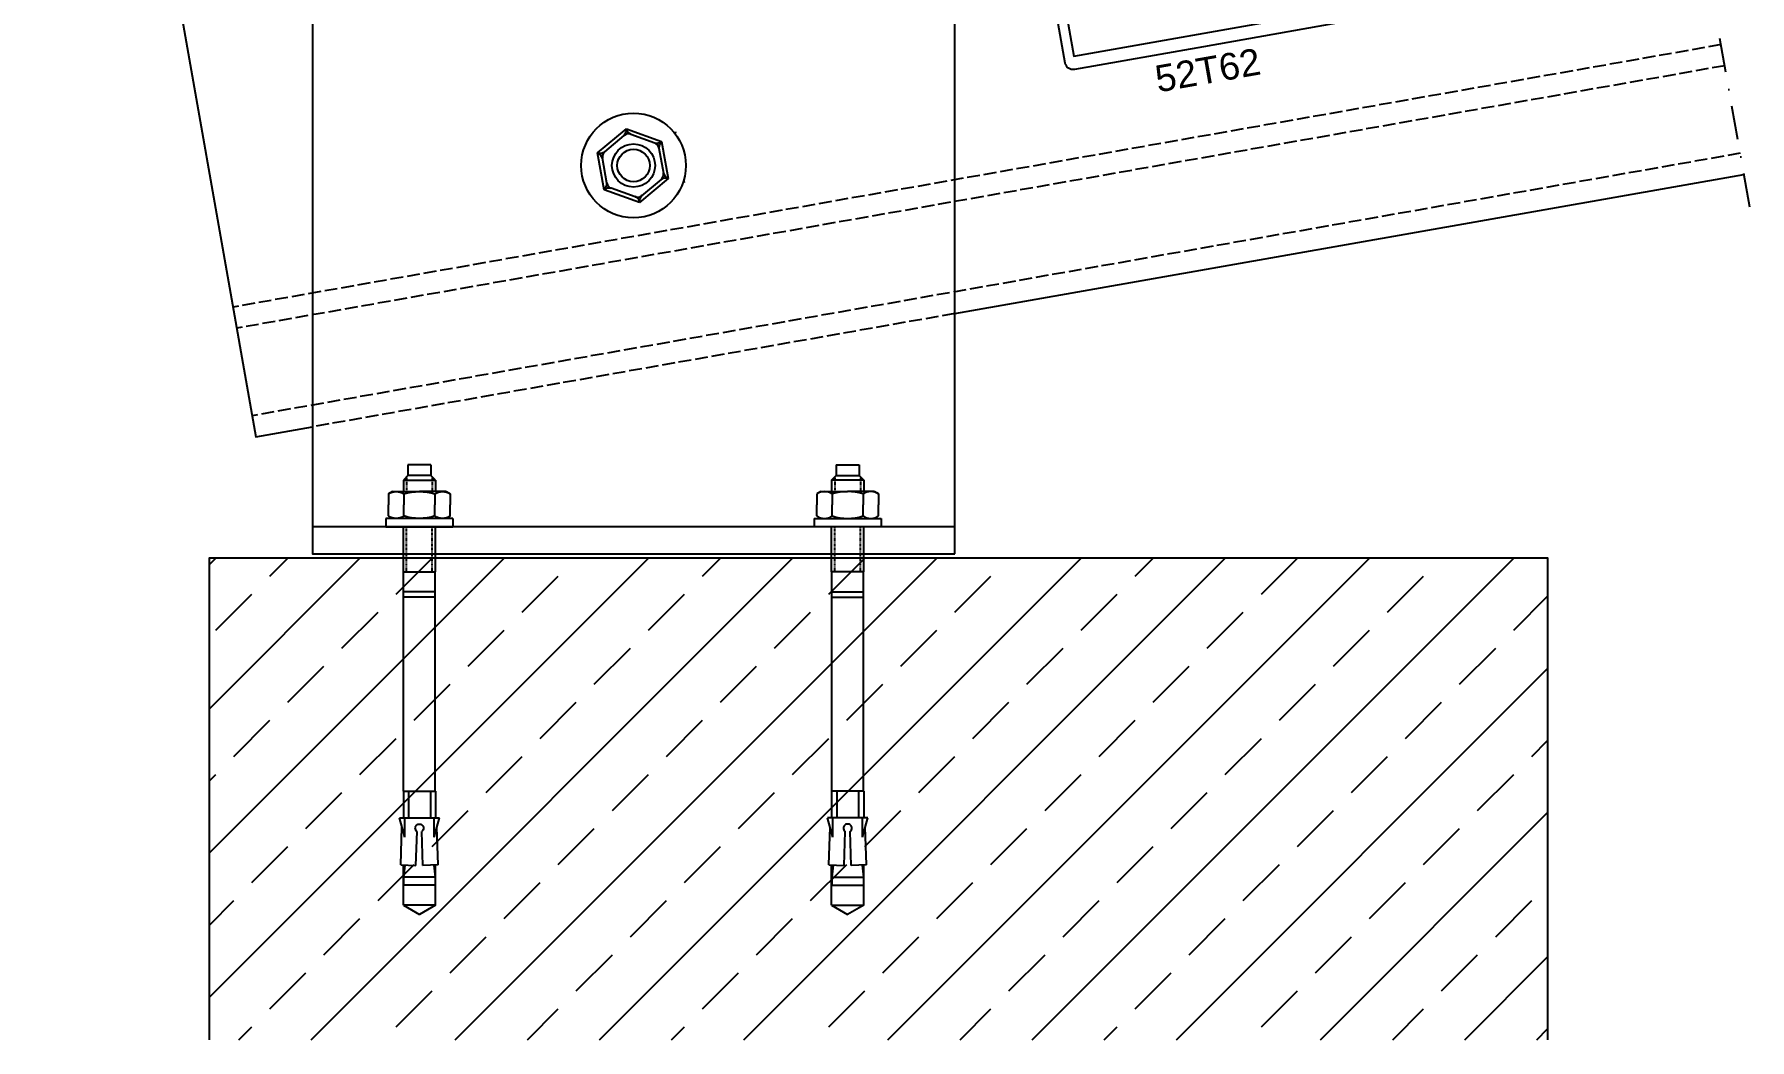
# Model space of a CAD drawing. Header units: millimetres. Extents: x 22319 to 27873, y 35287 to 39437.
# Drawn here: x 23463.9 to 23784.3, y 38134.7 to 38322.5 of the extents above; entities that cross this region are included whole.
import ezdxf
from ezdxf.enums import TextEntityAlignment as Align

# ---------------------------------------------------------------- set-up
doc = ezdxf.new("R2010")
doc.units = ezdxf.units.MM
doc.header["$LTSCALE"] = 0.5
for name, pattern in [('AM_DIN_F_W050', [6.25, 4.75, -1.5]), ('DASHDOT', [25.4, 12.7, -6.35, 0, -6.35]), ('DASHED', [0.75, 0.5, -0.25])]:
    doc.linetypes.add(name, pattern=pattern)
for name, color, linetype in [('1', 1, 'Continuous'), ('11', 1, 'DASHED'), ('PROFILE_PO', 2, 'Continuous')]:
    doc.layers.add(name, color=color, linetype=linetype)
for name, color, linetype, lineweight in [('AM_3', 6, 'AM_DIN_F_W050', 25), ('AM_4', 3, 'Continuous', 25), ('AM_6', 2, 'Continuous', 20), ('AM_7', 4, 'DASHDOT', 25), ('AM_8', 1, 'Continuous', 25)]:
    doc.layers.add(name, color=color, linetype=linetype, lineweight=lineweight)
doc.styles.add('Border', font='ARIAL.TTF')

# ---------------------------------------------------------------- blocks, each defined once
blk = doc.blocks.new('52T62')
at = {"color": 7, "linetype": 'Continuous', "flags": 128}
for points in [[(2.099985000000743, 16.10952364800323), (2.597553437350143, 16.39679491924471, 0.6556287290975692), (2.556027778293355, 16.76126095119253), (2.099985000000743, 16.90068722057913), (2.099985000000743, 17.9195236480009), (2.597553437350143, 18.20679491924238, 0.6556287290975841), (2.556027778293355, 18.57126095119747), (2.099985000000743, 18.7106872205768), (2.099985000000743, 19.72952364799858), (2.597553437350143, 20.01679491924733, 0.6556287290975841), (2.556027778293355, 20.38126095119515), (2.099985000000743, 20.52068722057447), (2.099985000000743, 21.53952364800352), (2.597553437350143, 21.826794919245, 0.655628729097467), (2.556027778293355, 22.19126095119282), (2.099985000000743, 22.33068722057942), (2.099985000000743, 22.5, -0.4142135623730284), (2.599985000000743, 23), (4.99998499999856, 23), (4.99998499999856, 3, 0.4142135623733615), (5.49998499999856, 2.5), (9.699984999999288, 2.5), (9.99998499999856, 2.200000000004366), (10.29998499999783, 2.5), (15.49998499999856, 2.5), (15.49998499999856, 5.600000000005821), (14.49998499999856, 5.600000000005821), (14.49998499999856, 6.5), (15.49998499999856, 6.5), (17.29998499999783, 6.5), (17.99998499999856, 5.80000000000291), (17.99998499999856, 5.5), (16.99998499999856, 5.5), (16.99998499999856, 3, 0.414213562373095), (17.49998499999856, 2.5), (23.99998499999856, 2.5, 0.414213562373095), (24.49998499999856, 3), (24.49998499999856, 5.5), (22.99998499999856, 5.5), (22.99998499999856, 5.80000000000291), (23.69998499999929, 6.5), (25.99998499999856, 6.5), (25.99998499999856, -82.5, -0.414213562373095), (24.49998499999856, -84), (-1.500000144005753e-05, -84), (-24.50001500000144, -84, -0.4142135623730728), (-26.00001500000144, -82.5), (-26.00001500000144, 6.5), (-23.70001500000217, 6.5), (-23.00001500000144, 5.80000000000291), (-23.00001500000144, 5.5), (-24.50001500000144, 5.5), (-24.50001500000144, 3, 0.414213562373095), (-24.00001500000144, 2.5), (-17.50001500000144, 2.5, 0.4142135623732282), (-17.00001500000144, 3), (-17.00001500000144, 5.5), (-18.00001500000144, 5.5), (-18.00001500000144, 5.80000000000291), (-17.30001500000071, 6.5), (-15.50001500000144, 6.5), (-14.50001500000144, 6.5), (-14.50001500000144, 5.600000000005821), (-15.50001500000144, 5.600000000005821), (-15.50001500000144, 2.5), (-10.30001500000071, 2.5), (-10.00001500000144, 2.200000000004366), (-9.700015000002168, 2.5), (-5.50001500000144, 2.5, 0.4142135623733614), (-5.00001500000144, 3), (-5.00001500000144, 23), (-3.600014999999985, 23), (-2.100014999999985, 22.13397459621774), (-2.100014999999985, 21.33068722057942), (-2.556057778292598, 21.19126095119282, 0.6556287290967124), (-2.597583437349385, 20.826794919245), (-2.100014999999985, 20.53952364800352), (-2.100014999999985, 19.52068722057447), (-2.556057778292598, 19.38126095119515, 0.6556287290968543), (-2.597583437349385, 19.01679491924733), (-2.100014999999985, 18.72952364799858), (-2.100014999999985, 17.7106872205768), (-2.556057778292598, 17.57126095119747, 0.6556287290968543), (-2.597583437349385, 17.20679491924238), (-2.100014999999985, 16.9195236480009), (-2.100014999999985, 15.90068722057913), (-2.556057778292598, 15.76126095119253, 0.6556287290968413), (-2.597583437349385, 15.39679491924471), (-2.100014999999985, 15.10952364800323), (-2.100014999999985, 14.09068722057418), (-2.556057778292598, 13.95126095119485, 0.6556287290967703), (-2.597583437349385, 13.58679491924704), (-2.100014999999985, 13.29952364799829), (-2.100014999999985, 12.28068722057651), (-2.556057778292598, 12.14126095119718, 0.6556287290968543), (-2.597583437349385, 11.77679491924209), (-2.100014999999985, 11.48952364800061), (-2.100014999999985, 10.47068722057884), (-2.556057778292598, 10.33126095119223, 0.6556287290967124), (-2.597583437349385, 9.966794919244421), (-2.100014999999985, 9.679523648002942), (-2.100014999999985, 8.660687220573891), (-2.556057778292598, 8.521260951194563, 0.6556287290968543), (-2.597583437349385, 8.15679491924675), (-2.100014999999985, 7.869523647997994), (-2.100014999999985, 6.850687220576219), (-2.556057778292598, 6.711260951196891, 0.6556287290968065), (-2.597583437349385, 6.346794919249078), (-2.100014999999985, 6.059523648000322), (-2.100014999999985, 5.040687220578548), (-2.556057778292598, 4.90126095119922, 0.6556287290966915), (-2.597583437349385, 4.53679491924413), (-2.100014999999985, 4.249523648002651), (-2.100014999999985, 3.264337491957122), (-1.500000144005753e-05, 2.5), (2.099985000000743, 3.317646630566742), (2.099985000000743, 5.249523648002651), (2.597553437350143, 5.53679491924413, 0.6556287290975459), (2.556027778293355, 5.901260951191944), (2.099985000000743, 6.040687220578548), (2.099985000000743, 7.059523648000322), (2.597553437350143, 7.346794919241802, 0.6556287290975841), (2.556027778293355, 7.711260951196891), (2.099985000000743, 7.850687220576219), (2.099985000000743, 8.869523647997994), (2.597553437350143, 9.15679491924675, 0.6556287290975841), (2.556027778293355, 9.521260951194563), (2.099985000000743, 9.660687220573891), (2.099985000000743, 10.67952364800294), (2.597553437350143, 10.96679491924442, 0.655628729097467), (2.556027778293355, 11.33126095119223), (2.099985000000743, 11.47068722057884), (2.099985000000743, 12.48952364800061), (2.597553437350143, 12.77679491924937, 0.6556287290975841), (2.556027778293355, 13.14126095119718), (2.099985000000743, 13.28068722057651), (2.099985000000743, 14.29952364800556), (2.597553437350143, 14.58679491924704, 0.6556287290975226), (2.556027778293355, 14.95126095119485), (2.099985000000743, 15.09068722057418)], [(-24.20001499999853, -59.5), (-22.90001499999926, -59.5, -0.414213562373095), (-21.90001499999926, -60.5, -0.414213562373095), (-22.90001499999926, -61.5), (-24.20001499999853, -61.5), (-24.20001499999853, -81.5), (24.19998499999929, -81.5), (24.19998499999929, -61.5), (22.89998500000002, -61.5, -0.414213562373095), (21.89998500000002, -60.5, -0.414213562373095), (22.89998500000002, -59.5), (24.19998499999929, -59.5), (24.19998499999929, 0.5), (-24.20001499999853, 0.5)]]:
    blk.add_lwpolyline(points, format="xyb", close=True, dxfattribs=at)
blk = doc.blocks.new('Kotwa')
at = {"layer": '1'}
for p, q in [((-6.599999904632568, 5), (-6.152553558349609, 5.775000095367432)), ((-6.599999904632568, 5), (-6.599999904632568, 0)), ((-6.152553558349609, 5.775000095367432), (-4.099999904632568, 5.775000095367432)), ((-2.047446489334106, 5.775000095367432), (-4.099999904632568, 5.775000095367432)), ((-1.600000023841858, 5), (-2.047446489334106, 5.775000095367432)), ((-1.600000023841858, -6.25), (-1.600000023841858, 6.25)), ((-1.600000023841858, 6.25), (0, 6.25)), ((0, 6.25), (0, -6.25)), ((54.33707046508789, 3.75), (54.33707046508789, -3.75)), ((57.93707275390625, 2.75), (54.33707046508789, 3.75)), ((63.13032531738281, 3.493660449981689), (56.06529235839844, 3.269938945770264)), ((63.13032531738281, 3.493660449981689), (63.22052764892578, 0.6450883746147156)), ((-11.60000038146973, -2.150000095367432), (-11.60000038146973, 2.150000095367432)), ((-11.60000038146973, 2.150000095367432), (-9.600000381469727, 2.150000095367432)), ((-9.600000381469727, 2.150000095367432), (-8.75, 3)), ((-9.600000381469727, -2.150000095367432), (-9.600000381469727, 2.150000095367432)), ((-8.75, 3), (-8.75, -3)), ((-8.75, 3), (-6.599999904632568, 3)), ((-6.599999904632568, -5), (-6.599999904632568, 0)), ((-6.152553558349609, 2.887500047683716), (-4.099999904632568, 2.887500047683716)), ((-2.047446489334106, 2.887500047683716), (-4.099999904632568, 2.887500047683716)), ((8.399999618530273, 3), (0, 3)), ((8.399999618530273, 3), (8.399999618530273, -3)), ((49.33707046508789, 2.950000047683716), (8.399999618530273, 2.950000047683716)), ((12.13032627105713, -2.950000047683716), (12.13032627105713, 2.950000047683716)), ((13.13032627105713, -2.950000047683716), (13.13032627105713, 2.950000047683716)), ((49.33707046508789, 3), (54.33707046508789, 3)), ((49.33707046508789, 2.950000047683716), (49.33707046508789, -2.950000047683716)), ((49.33707046508789, 2.049999952316284), (54.33707046508789, 2.049999952316284)), ((57.93707275390625, 2.75), (54.33707046508789, 2.75)), ((63.22052764892578, 0.6450883746147156), (56.85814666748047, 0.4436170160770416)), ((70.66794967651367, 3), (63.14595794677734, 3)), ((63.15501403808594, 2.71404242515564), (65.4000015258789, 2.950000047683716)), ((65.4000015258789, -2.950000047683716), (65.4000015258789, 2.950000047683716)), ((65.4000015258789, 2.950000047683716), (66.9000015258789, 2.950000047683716)), ((66.9000015258789, -2.950000047683716), (66.9000015258789, 2.950000047683716)), ((70.66794967651367, 3), (72.4000015258789, 0)), ((70.66794967651367, -3), (70.66794967651367, 3)), ((70.66794967651367, -3), (72.4000015258789, 0)), ((-11.60000038146973, -2.150000095367432), (-9.600000381469727, -2.150000095367432)), ((-8.75, -3), (-9.600000381469727, -2.150000095367432)), ((-8.75, -3), (-6.599999904632568, -3)), ((-6.152553558349609, -2.887500047683716), (-4.099999904632568, -2.887500047683716)), ((-2.047446489334106, -2.887500047683716), (-4.099999904632568, -2.887500047683716)), ((8.399999618530273, -3), (0, -3)), ((49.33707046508789, -2.950000047683716), (8.399999618530273, -2.950000047683716)), ((49.33707046508789, -2.049999952316284), (54.33707046508789, -2.049999952316284)), ((49.33707046508789, -3), (54.33707046508789, -3)), ((57.93707275390625, -2.75), (54.33707046508789, -3.75)), ((57.93707275390625, -2.75), (54.33707046508789, -2.75)), ((63.22052764892578, -0.6450883746147156), (56.85814666748047, -0.4436170160770416)), ((63.13032531738281, -3.493660449981689), (63.22052764892578, -0.6450883746147156)), ((70.66794967651367, -3), (63.14595794677734, -3)), ((63.15501403808594, -2.71404242515564), (65.4000015258789, -2.950000047683716)), ((65.4000015258789, -2.950000047683716), (66.9000015258789, -2.950000047683716)), ((-6.599999904632568, -5), (-6.152553558349609, -5.775000095367432)), ((-6.152553558349609, -5.775000095367432), (-4.099999904632568, -5.775000095367432)), ((-2.047446489334106, -5.775000095367432), (-4.099999904632568, -5.775000095367432)), ((-1.600000023841858, -5), (-2.047446489334106, -5.775000095367432)), ((-1.600000023841858, -6.25), (0, -6.25)), ((63.13032531738281, -3.493660449981689), (56.06529235839844, -3.269938945770264))]:
    blk.add_line(p, q, dxfattribs=at)
for centre, radius, start, end in [((-4.047043800354004, 4.331250190734863), 2.552956104278564, 145.5615305066353, 214.4384594754524), ((-4.152956008911133, 4.331250190734863), 2.552956104278564, 325.5615254976715, 34.43846448441261), ((2.940654993057251, -5.866240826435387e-10), 9.540655136108398, 162.3830313851134, 197.6169603045179), ((-11.14065456390381, 0), 9.540655136108398, 342.3830246686122, 17.61696531347008), ((56.23669815063477, 0.02373762242496014), 0.75, 91.81372690886221, 181.8137330558004), ((56.23669815063477, 0.02373762242496014), 0.75, 34.04467675799712, 91.81372690886221), ((-4.047043800354004, -4.331250190734863), 2.552956104278564, 145.5615305066353, 214.4384594754524), ((-4.152956008911133, -4.331250190734863), 2.552956104278564, 325.5615254976715, 34.43846448441261), ((56.23669815063477, -0.02373762242496014), 0.75, 178.1862763496323, 268.1862835637946), ((56.23669815063477, -0.02373762242496014), 0.75, 268.1862835637946, 325.9553268844609)]:
    blk.add_arc(centre, radius, start, end, dxfattribs=at)
at = {"layer": '11', "ltscale": 0.3}
for p, q in [((-9.36299991607666, 2.38700008392334), (-6.599999904632568, 2.38700008392334)), ((8.399999618530273, 2.38700008392334), (0, 2.38700008392334)), ((-9.36299991607666, -2.38700008392334), (-6.599999904632568, -2.38700008392334)), ((8.399999618530273, -2.38700008392334), (0, -2.38700008392334))]:
    blk.add_line(p, q, dxfattribs=at)

msp = doc.modelspace()

# ---------------------------------------------------------------- hatches: boundary and pattern name
at = {"layer": 'AM_8'}
h = msp.add_hatch(dxfattribs=at)
h.set_pattern_fill('ANSI33', color=256, scale=2.999999999999999, angle=-3.180554681463517e-15, style=0)
h.set_pattern_definition([(45, (-1297.850022794519, 335.8176352664727), (-13.47038418160372, 13.47038418160373), []), (45, (-1284.379632794518, 335.8176352664723), (-13.47038418160372, 13.47038418160373), [9.524999999999986, -4.762499999999993])])
h.paths.add_polyline_path([(23496.57463498773, 38134.69807352327), (23746.57463498773, 38134.69807352327), (23746.57463498773, 38224.71389324094), (23496.57463498773, 38224.71389324094)])

# ---------------------------------------------------------------- linework, layer by layer
msp.add_lwpolyline([(23496.57463498773, 38134.69807352327), (23496.57463498773, 38224.71389324094), (23746.57463498773, 38224.71389324094), (23746.57463498773, 38134.69807352327)])
at = {"layer": '1'}
for p, q in [((23569.10911268554, 38300.33314834369), (23574.47494451775, 38304.83561652027)), ((23570.44069078475, 38300.51781797197), (23574.08128314666, 38303.57263813143)), ((23574.47494451775, 38304.83561652027), (23581.05711225459, 38302.4399039294)), ((23575.30567002284, 38303.78853066436), (23579.77151806595, 38302.16309527383)), ((23583.75831545305, 38304.1176325457), (23583.44425628772, 38304.06225544132)), ((23570.32544859007, 38293.43496757623), (23569.10911268554, 38300.33314834369)), ((23580.57067992206, 38301.21069140147), (23581.39593560319, 38296.53043585146)), ((23581.05711225459, 38302.4399039294), (23582.27344815911, 38295.54172316193)), ((23570.84072144581, 38294.66926601664), (23570.01546576468, 38299.34952156666)), ((23576.9076163269, 38291.03925498536), (23570.32544859007, 38293.43496757623)), ((23576.10573134503, 38292.09142675375), (23571.6398833019, 38293.71686214429)), ((23582.27344815911, 38295.54172316193), (23576.9076163269, 38291.03925498536)), ((23580.97071058311, 38295.36213944617), (23577.33011822119, 38292.30731928669)), ((23585.38556469818, 38294.88904348583), (23585.07150553285, 38294.83366638146))]:
    msp.add_line(p, q, dxfattribs=at)
for radius in [9.769977329681145, 4.023763895240831, 3.033465459597232]:
    msp.add_circle((23575.81498453213, 38297.95925048459), radius, dxfattribs=at)
for centre, radius, start, end in [((23572.89614013031, 38304.65322244813), 1.589305159919447, 317.7124081025788, 6.589978818047082), ((23574.88044500276, 38302.62023425907), 1.243275033260903, 70.00000416830167, 130.0000041681069), ((23576.02091774335, 38305.20420528442), 1.589305159919447, 193.4100295176857, 242.2876002336532), ((23569.56289206503, 38301.85629481271), 1.589305159919447, 253.4100295179254, 302.2876002334219), ((23568.47766839177, 38298.8746666005), 1.589305159919447, 17.71240810259034, 66.58997881831658), ((23571.23985264085, 38299.56541409958), 1.243275033260903, 130.0000041681964, 190.0000041679919), ((23580.10975216092, 38303.71599160047), 1.589305159919447, 257.7124081025389, 306.5899788184615), ((23579.34629304588, 38300.99479886855), 1.243275033260903, 10.00000416799192, 70.00000416830167), ((23582.14930610069, 38301.28534622453), 1.589305159919447, 133.4100295175401, 182.2876002332763), ((23569.23325474395, 38294.5895252811), 1.589305159919447, 313.4100295175401, 2.287600233276332), ((23571.27280868374, 38292.15887990515), 1.589305159919447, 77.71240810253883, 126.5899788184615), ((23572.06510832199, 38294.88515854957), 1.243275033260903, 190.0000041679919, 250.0000041683017), ((23580.17154872701, 38296.31454331853), 1.243275033260903, 310.0000041681964, 10.00000416799192), ((23581.8196687796, 38294.01857669291), 1.589305159919447, 73.41002951792537, 122.2876002334219), ((23582.90489245286, 38297.00020490512), 1.589305159919447, 197.7124081025904, 246.5899788183166), ((23576.53095636511, 38293.25972315906), 1.243275033260903, 250.0000041683017, 310.0000041681069), ((23575.40460304425, 38290.78870448873), 1.589305159919447, 13.41002951768572, 62.28760023365319), ((23578.5293806573, 38291.33968732502), 1.589305159919447, 137.7124081025788, 186.5899788180471)]:
    msp.add_arc(centre, radius, start, end, dxfattribs=at)
at = {"layer": 'AM_3'}
for p, q in [((23778.9718806025, 38320.52767009677), (23501.00492963269, 38271.51459689557)), ((23779.66647331317, 38316.58843908473), (23501.69952234336, 38267.57536588352)), ((23782.54903306243, 38300.24063038472), (23504.58208209263, 38251.22755718351)), ((23635.81705428181, 38270.30611714545), (23515.81291478246, 38249.14614955502))]:
    msp.add_line(p, q, dxfattribs=at)
at = {"layer": 'AM_4'}
msp.add_line((23635.81705428182, 38230.46194622596), (23515.81291478247, 38230.46194622597), dxfattribs=at)
msp.add_lwpolyline([(23635.81705428181, 38225.46194622596), (23635.81705428181, 38325.45959819042), (23515.81291478246, 38325.45959819041), (23515.81291478246, 38225.46194622597)], close=True, dxfattribs=at)
at = {"layer": 'AM_7'}
msp.add_line((23784.32158857587, 38290.18796852715), (23747.71138050745, 38497.81477595802), dxfattribs=at)
at = {"layer": 'PROFILE_PO'}
msp.add_line((23635.81705428181, 38270.30611714545), (23783.2436257731, 38296.30139937271), dxfattribs=at)
msp.add_lwpolyline([(23642.12467128566, 38398.34664669292), (23463.87449753468, 38366.91633174465), (23467.08698882152, 38348.69738831392), (23486.78314388177, 38352.17035186727), (23505.2766748033, 38247.28832617147), (23515.81291478246, 38249.14614955501)], dxfattribs=at)

# ---------------------------------------------------------------- block references
for name, p, rotation in [('52T62', (23667.7296876361, 38402.86150191699), 10.000000000005), ('Kotwa', (23615.81498453213, 38230.46194622596), 270)]:
    msp.add_blockref(name, p, dxfattribs=dict(rotation=rotation))
at = {"xscale": -1, "rotation": 90}
msp.add_blockref('Kotwa', (23535.81498453213, 38230.46194622596), dxfattribs=at)

# ---------------------------------------------------------------- texts
at = {"layer": 'AM_6', "style": 'Border'}
msp.add_text('52T62', height=4.999999999999996, rotation=10.00000000000389, dxfattribs=at).set_placement((23683.08536835393, 38315.77484988942), align=Align.MIDDLE_CENTER)

doc.saveas('drawing.dxf')
